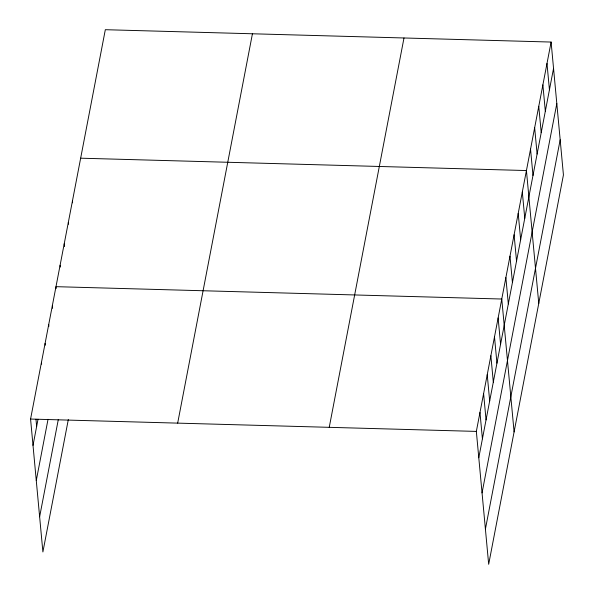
<?xml version="1.0" encoding="UTF-8"?>
<svg xmlns="http://www.w3.org/2000/svg" width="594" height="594" viewBox="0 0 594 594"><rect width="100%" height="100%" fill="white"/><g stroke="black" fill="none" stroke-linecap="round" stroke-linejoin="round"><path stroke-width="0.89" d="M68.317 419.564L42.894 551.945L30.569 419.052L105.324 29.7L551.106 42.055L563.431 174.948L488.676 564.3L476.343 431.407L551.106 42.055M33.012 445.389L38.023 419.275M36.271 480.553L48.032 419.319M39.635 516.78L58.309 419.52M177.673 423.128L252.435 33.776M329.239 427.331L403.994 37.979M478.786 457.744L553.549 68.392M482.053 492.909L556.808 103.556M485.409 529.135L560.172 139.783M80.658 158.19L526.433 170.545L538.765 303.43M30.569 419.052L476.343 431.407M546.992 63.469L549.435 89.805M542.879 84.883L545.322 111.219M538.765 106.296L541.216 132.633M534.659 127.71L537.102 154.046M530.546 149.131L532.989 175.468M522.319 191.959L524.762 218.295M518.213 213.372L520.656 239.709M514.1 234.786L516.542 261.122M509.986 256.2L512.429 282.536M505.873 277.613L508.316 303.95M514.092 431.92L501.767 299.027L55.985 286.672L56.155 288.491M498.128 317.939L500.579 344.275M494.498 336.85L496.94 363.186M490.867 355.761L493.31 382.098M487.236 374.673L489.679 401.009M483.605 393.584L486.048 419.921M479.974 412.496L482.417 438.832M72.431 201.017L72.602 202.829M68.325 222.431L68.488 224.242M64.211 243.844L64.464 246.569M60.098 265.258L60.269 267.077M52.354 305.583L52.606 308.308M48.723 324.495L48.894 326.314M45.092 343.406L45.263 345.225M41.461 362.318L41.632 364.137M35.967 419.216L36.642 426.477"/></g></svg>
